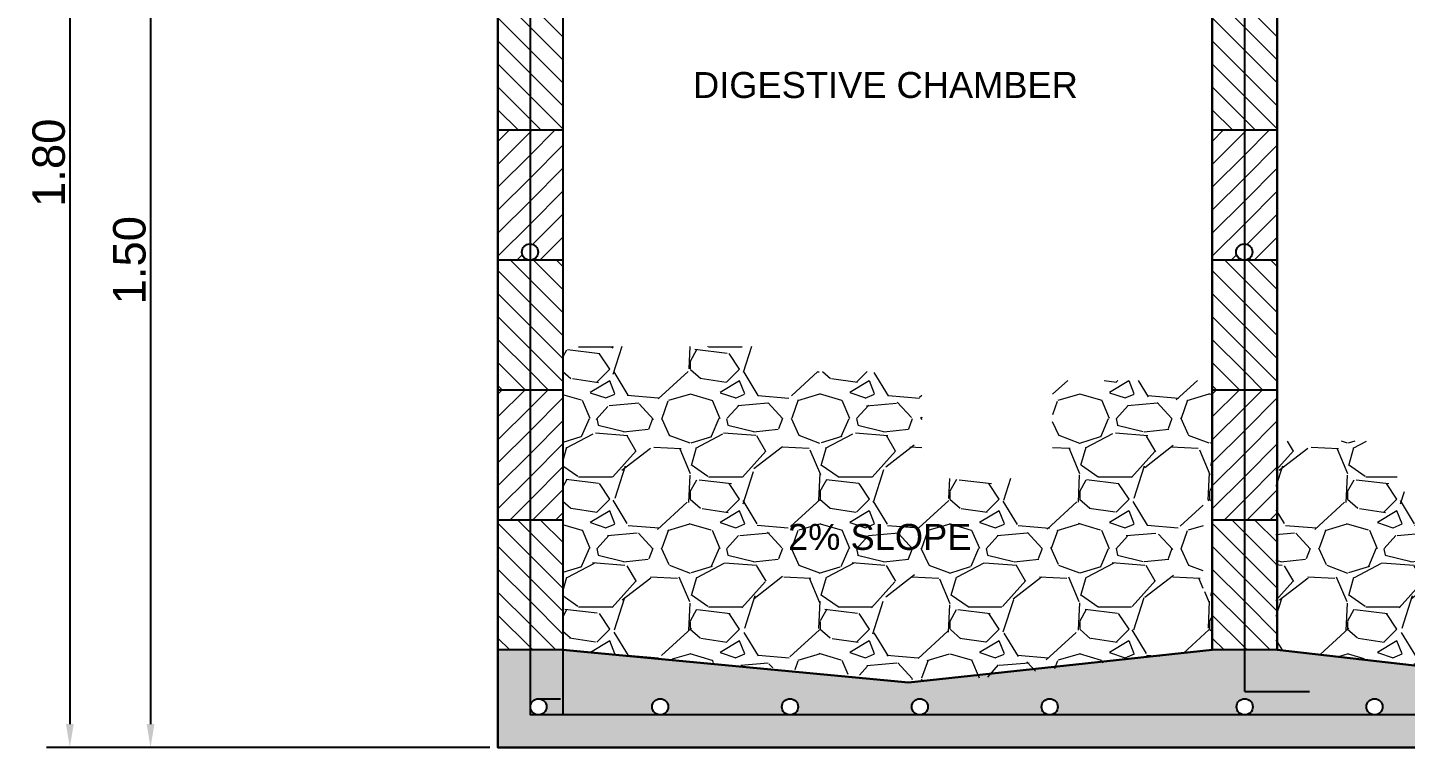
# Model space of a CAD drawing. Header units: metres. Extents: x -460 to 31334, y -1777 to 24987.
# Drawn here: x 318.33 to 328.95, y -817.67 to -812.13 of the extents above; entities that cross this region are included whole.
import ezdxf

# ---------------------------------------------------------------- set-up
doc = ezdxf.new("R2010")
doc.units = ezdxf.units.M
doc.header["$MEASUREMENT"] = 0
doc.layers.get('Defpoints').update_dxf_attribs({"color": 2})
doc.layers.add('HATCH', color=2, linetype='Continuous', lineweight=5)
doc.styles.add('SAM', font='arial.ttf', dxfattribs={"height": 0.15})
doc.styles.get("Standard").update_dxf_attribs({"font": 'arial.ttf'})
doc.dimstyles.new('D20', dxfattribs={"dimtxt": 0.25, "dimasz": 0.18, "dimexe": 0.18, "dimexo": 0.0625, "dimgap": 0.034, "dimtad": 1, "dimlfac": 0.2, "dimzin": 0, "dimdsep": 46, "dimtxsty": 'Standard', "dimcen": 0.09, "dimadec": 0, "dimazin": 0, "dimtfac": 1, "dimtofl": 0, "dimtmove": 0, "dimatfit": 3, "dimfxl": 1, "dimtolj": 1, "dimtzin": 0, "dimarcsym": 0})
pattern_1 = [(135, (431.504179135788, -998.1428653521752), (-0.08838834764831846, -0.08838834764831843), [])]
pattern_2 = [(225, (431.504179135788, -998.1428653521752), (0.08838834764831842, -0.08838834764831847), [])]
pattern_3 = [(135, (437.0068700018755, -998.1428653521752), (-0.08838834764831846, -0.08838834764831843), [])]
pattern_4 = [(225, (437.0068700018755, -998.1428653521752), (0.08838834764831842, -0.08838834764831847), [])]

# ---------------------------------------------------------------- blocks, each defined once
blk = doc.blocks.new('*D521')
at = {"color": 0, "lineweight": -2, "transparency": 16777216}
for p, q in [((319.2169934582375, -808.6668062632739), (318.4803723545544, -808.6668062632739)), ((318.6603723545544, -808.8468062632738), (318.6603723545544, -817.486806263288)), ((321.8955858476885, -817.666806263288), (318.4803723545544, -817.666806263288))]:
    blk.add_line(p, q, dxfattribs=at)
at = {"color": 0, "transparency": 16777216}
for points in [[(318.6303723545544, -808.8468062632738), (318.6903723545544, -808.8468062632738), (318.6603723545544, -808.6668062632739)], [(318.6303723545544, -817.486806263288), (318.6903723545544, -817.486806263288), (318.6603723545544, -817.666806263288)]]:
    blk.add_solid(points, dxfattribs=at)
at = {"layer": 'Defpoints', "color": 0, "transparency": 16777216}
for p in [(319.2794934582375, -808.6668062632739), (318.6603723545544, -817.666806263288), (321.9580858476885, -817.666806263288)]:
    blk.add_point(p, dxfattribs=at)
at = {"color": 0, "transparency": 16777216, "insert": (318.4987291076237, -813.1668062632808), "char_height": 0.25, "attachment_point": 5, "rotation": 90}
blk.add_mtext('\\A1;1.80', dxfattribs=at)
blk = doc.blocks.new('*D516')
at = {"color": 0, "lineweight": -2, "transparency": 16777216}
for p, q in [((321.898443157762, -810.166806263288), (319.1019625259474, -810.166806263288)), ((319.2819625259474, -810.3468062632879), (319.2819625259474, -817.486806263288)), ((321.3979496702815, -817.666806263288), (319.1019625259474, -817.666806263288))]:
    blk.add_line(p, q, dxfattribs=at)
at = {"color": 0, "transparency": 16777216}
for points in [[(319.2519625259474, -810.3468062632879), (319.3119625259474, -810.3468062632879), (319.2819625259474, -810.166806263288)], [(319.2519625259474, -817.486806263288), (319.3119625259474, -817.486806263288), (319.2819625259474, -817.666806263288)]]:
    blk.add_solid(points, dxfattribs=at)
at = {"layer": 'Defpoints', "color": 0, "transparency": 16777216}
for p in [(321.960943157762, -810.166806263288), (319.2819625259474, -817.666806263288), (321.4604496702815, -817.666806263288)]:
    blk.add_point(p, dxfattribs=at)
at = {"color": 0, "transparency": 16777216, "insert": (319.1203192790167, -813.9168062632879), "char_height": 0.25, "attachment_point": 5, "rotation": 90}
blk.add_mtext('\\A1;1.50', dxfattribs=at)

msp = doc.modelspace()

# ---------------------------------------------------------------- hatches: boundary and pattern name
at = {"lineweight": 9}
h = msp.add_hatch(dxfattribs=at)
h.set_pattern_fill('GRAVEL', color=29, angle=180, style=0)
h.set_pattern_definition([(48.01280000000001, (420.7132204862382, -999.1428653521789), (7.999998232158163, 9.000001341607245), [0.134536, -13.319088]), (4.969699999999943, (420.8032204862384, -999.0428653521767), (-12.00000105151764, -0.9999913070070504), [0.2308679999999997, -22.85592499999995]), (312.5104, (421.0332204862398, -999.0228653521726), (-9.99999071834681, 11.0000086738712), [0.162788, -16.116032]), (87.2737, (421.4232204862374, -998.7728653521763), (-0.9999960177271929, -20.00000029497347), [0.210238, -20.813558]), (112.8337, (421.4332204862394, -998.5628653521699), (5.000009905437139, -11.99999641177778), [0.206155, -20.409373]), (177.2737, (421.3532204862413, -998.3728653521675), (20.00000029497347, -0.999996017727194), [0.210238, -20.813558]), (217.6942, (421.1432204862349, -998.3628653521837), (13.00000734561798, 9.99999040516053), [0.278029, -27.524849]), (252.2553, (420.9232204862356, -998.532865352182), (-7.000010762705411, -21.99999623123919), [0.2624880000000001, -25.986321]), (301.4296, (420.8432204862374, -998.7828653521783), (8.000008234176365, -12.99999503649257), [0.21095, -20.884073]), (355.2364000000001, (420.9532204862417, -998.9628653521786), (-11.00000094631959, 0.999991532661262), [0.240831999999998, -11.80076299999987]), (42.39739999999998, (421.193220486236, -998.9828653521827), (12.00000735107324, 10.99999208201412), [0.311448, -30.833375]), (318.8141, (420.4332204862358, -998.7628653521742), (7.000002946805715, -5.999997313342758), [0.106301, -10.523844]), (351.4692, (420.5132204862339, -998.8328653521703), (-12.99999828481513, 2.000007910039792), [0.202237, -20.021511]), (45, (420.7132204862382, -998.8628653521764), (2.334870202738179e-16, 1.000000309448952), [0.141421, -1.272792]), (23.19860000000003, (420.7832204862343, -998.9828653521827), (-4.999999730667075, -2.000001325264853), [0.076158, -7.539615]), (111.8014, (420.8532204862395, -998.9528653521766), (0.9999999105006484, -3.00000027301077), [0.107703, -5.277462000000001]), (210.9638, (420.8132204862404, -998.8528653521744), (-2.999998022287998, -2.000002483540732), [0.1749289999999979, -5.656022999999934]), (341.5651, (420.6632204862372, -998.9428653521745), (-2.000000434592963, 0.999998403222708), [0.126491, -3.035787000000001]), (196.3895, (421.4332204862394, -998.9528653521766), (-10.00000219841196, -2.99999270981797), [0.1771999999999979, -17.54284499999983]), (250.3462, (421.2632204862412, -999.0028653521686), (3.999995247371747, 11.00000213560622), [0.148661, -14.717408]), (113.1986, (420.6632204862372, -999.1428653521789), (2.000001325264853, -4.999999730667075), [0.152315, -7.463458]), (163.6105, (420.603220486234, -999.0028653521686), (10.00000219841196, -2.999992709817975), [0.1772, -17.542845]), (159.444, (421.4332204862394, -998.3328653521776), (5.000001844542423, -1.999995996421585), [0.170879999999998, -8.373123999999915]), (114.7750999999999, (421.2732204862432, -998.2728653521835), (4.999992189245169, -11.00000342183912), [0.143178, -14.174643]), (246.8014, (420.6532204862351, -998.1428653521752), (-2.000001325264856, -4.999999730667075), [0.1523149999999987, -7.463457999999934]), (197.354, (420.5932204862411, -998.2828653521856), (13.00000201909683, 3.999994502259117), [0.1676309999999979, -16.59542399999983]), (249.444, (421.1432204862349, -998.1428653521752), (1.999995996421587, 5.000001844542422), [0.08544000000000002, -8.458563999999999]), (281.3099, (420.7132204862382, -998.1428653521752), (0.9999976321616049, -4.000000752230952), [0.05099, -5.048029]), (345.9638, (420.7232204862403, -998.1928653521672), (-3.00000054598974, 0.9999980573612461), [0.206155, -3.91695]), (6.00900000000003, (420.9232204862356, -998.2428653521774), (-9.999999750906042, -0.9999993174818402), [0.19105, -18.913923]), (123.6901, (420.8132204862404, -998.7628653521742), (1.000001334507191, -1.99999955777116), [0.1442219999999993, -3.461328999999987]), (173.1571999999999, (420.7332204862423, -998.642865352168), (-16.99999936547855, 2.000007997924763), [0.2517940000000001, -24.927563]), (240.9454, (420.4832204862369, -998.61286535218), (4.000000027199281, 7.000000384569686), [0.102956, -10.192674]), (270, (420.4332204862358, -998.7028653521802), (0.9999999999999998, -1), [0.06, -0.94]), (300.2564, (420.9432204862396, -998.2728653521835), (-3.999994886802693, 7.000002455854735), [0.138924, -13.75352]), (228.0128, (421.0132204862357, -998.3928653521716), (-7.999998232158162, -9.000001341607248), [0.269072, -13.184552]), (180, (420.8332204862354, -998.592865352176), (-1, -0.9999999999999999), [0.26, -0.74]), (145.3048, (420.573220486237, -998.592865352176), (9.999994258987524, -7.00000860959446), [0.158114, -15.653274]), (74.05460000000002, (420.4432204862378, -998.5028653521758), (0.9999998892963817, 4.000000126652151), [0.1456019999999987, -7.134507999999935]), (27.64600000000006, (420.4832204862369, -998.3628653521837), (18.99999580717959, 10.00000771316918), [0.237065, -23.469474]), (355.4261, (420.6932204862342, -998.2528653521795), (13.00000055831213, -0.9999948011610855), [0.250799, -24.829074])])
h.paths.add_polyline_path([(327.4607767137759, -814.8417945873648), (326.2312234121755, -814.8417945873648), (326.2312234121755, -815.596201842573), (325.2242364355307, -815.596201842573), (325.2242364355307, -814.772715415957), (323.919728912394, -814.772715415957), (323.919728912394, -814.5814438885022), (322.4580858476811, -814.5814438885022), (322.4580858476811, -816.9168062632803), (325.3871271981343, -817.1668062632766), (327.4607767137759, -816.9168062632803), (327.4607767137759, -815.7674169821717), (327.3916060687106, -815.7674169821717), (327.3916060687106, -816.4684644620597), (327.4607767137759, -816.4684644620597), (327.4607767137759, -816.0994448209663)])
h = msp.add_hatch(dxfattribs=at)
h.set_pattern_fill('GRAVEL', color=29, angle=180, style=0)
h.set_pattern_definition([(48.01280000000001, (425.776842696393, -999.1428653521789), (7.999998232158163, 9.000001341607245), [0.134536, -13.319088]), (4.969699999999943, (425.8668426963932, -999.0428653521767), (-12.00000105151764, -0.9999913070070504), [0.2308679999999997, -22.85592499999996]), (312.5104, (426.0968426963946, -999.0228653521726), (-9.99999071834681, 11.0000086738712), [0.162788, -16.116032]), (87.2737, (426.4868426963922, -998.7728653521763), (-0.9999960177271929, -20.00000029497347), [0.210238, -20.813558]), (112.8337, (426.4968426963942, -998.5628653521699), (5.000009905437139, -11.99999641177778), [0.206155, -20.409373]), (177.2737, (426.4168426963961, -998.3728653521675), (20.00000029497347, -0.999996017727194), [0.210238, -20.813558]), (217.6942, (426.2068426963897, -998.3628653521837), (13.00000734561798, 9.99999040516053), [0.278029, -27.524849]), (252.2553, (425.9868426963903, -998.532865352182), (-7.000010762705411, -21.99999623123919), [0.2624880000000001, -25.986321]), (301.4296, (425.9068426963922, -998.7828653521783), (8.000008234176365, -12.99999503649257), [0.21095, -20.884073]), (355.2364000000001, (426.0168426963965, -998.9628653521786), (-11.00000094631959, 0.999991532661262), [0.240831999999998, -11.80076299999987]), (42.39739999999998, (426.2568426963908, -998.9828653521827), (12.00000735107324, 10.99999208201412), [0.311448, -30.833375]), (318.8141, (425.4968426963906, -998.7628653521742), (7.000002946805715, -5.999997313342758), [0.106301, -10.523844]), (351.4692, (425.5768426963887, -998.8328653521703), (-12.99999828481513, 2.000007910039792), [0.202237, -20.021511]), (45, (425.776842696393, -998.8628653521764), (2.334870202738179e-16, 1.000000309448952), [0.141421, -1.272792]), (23.19860000000003, (425.8468426963891, -998.9828653521827), (-4.999999730667075, -2.000001325264853), [0.076158, -7.539615]), (111.8014, (425.9168426963943, -998.9528653521766), (0.9999999105006484, -3.00000027301077), [0.107703, -5.277462000000001]), (210.9638, (425.8768426963952, -998.8528653521744), (-2.999998022287998, -2.000002483540732), [0.174928999999998, -5.656022999999935]), (341.5651, (425.7268426963919, -998.9428653521745), (-2.000000434592963, 0.999998403222708), [0.126491, -3.035787000000001]), (196.3895, (426.4968426963942, -998.9528653521766), (-10.00000219841196, -2.99999270981797), [0.1771999999999979, -17.54284499999983]), (250.3462, (426.3268426963959, -999.0028653521686), (3.999995247371747, 11.00000213560622), [0.148661, -14.717408]), (113.1986, (425.7268426963919, -999.1428653521789), (2.000001325264853, -4.999999730667075), [0.152315, -7.463458]), (163.6105, (425.6668426963888, -999.0028653521686), (10.00000219841196, -2.999992709817975), [0.1772, -17.542845]), (159.444, (426.4968426963942, -998.3328653521776), (5.000001844542423, -1.999995996421585), [0.170879999999998, -8.373123999999917]), (114.7750999999999, (426.336842696398, -998.2728653521835), (4.999992189245169, -11.00000342183912), [0.143178, -14.174643]), (246.8014, (425.7168426963899, -998.1428653521752), (-2.000001325264856, -4.999999730667075), [0.1523149999999987, -7.463457999999935]), (197.354, (425.6568426963959, -998.2828653521856), (13.00000201909683, 3.999994502259117), [0.1676309999999979, -16.59542399999983]), (249.444, (426.2068426963897, -998.1428653521752), (1.999995996421587, 5.000001844542422), [0.08544000000000002, -8.458563999999999]), (281.3099, (425.776842696393, -998.1428653521752), (0.9999976321616049, -4.000000752230952), [0.05099, -5.048029]), (345.9638, (425.7868426963951, -998.1928653521672), (-3.00000054598974, 0.9999980573612461), [0.206155, -3.91695]), (6.00900000000003, (425.9868426963903, -998.2428653521774), (-9.999999750906042, -0.9999993174818402), [0.19105, -18.913923]), (123.6901, (425.8768426963952, -998.7628653521742), (1.000001334507191, -1.99999955777116), [0.1442219999999993, -3.461328999999988]), (173.1571999999999, (425.7968426963971, -998.642865352168), (-16.99999936547855, 2.000007997924763), [0.2517940000000001, -24.927563]), (240.9454, (425.5468426963916, -998.61286535218), (4.000000027199281, 7.000000384569686), [0.102956, -10.192674]), (270, (425.4968426963906, -998.7028653521802), (0.9999999999999998, -1), [0.06, -0.94]), (300.2564, (426.0068426963944, -998.2728653521835), (-3.999994886802693, 7.000002455854735), [0.138924, -13.75352]), (228.0128, (426.0768426963905, -998.3928653521716), (-7.999998232158162, -9.000001341607248), [0.269072, -13.184552]), (180, (425.8968426963902, -998.592865352176), (-1, -0.9999999999999999), [0.26, -0.74]), (145.3048, (425.6368426963918, -998.592865352176), (9.999994258987524, -7.00000860959446), [0.158114, -15.653274]), (74.05460000000002, (425.5068426963926, -998.5028653521758), (0.9999998892963817, 4.000000126652151), [0.1456019999999987, -7.134507999999935]), (27.64600000000006, (425.5468426963916, -998.3628653521837), (18.99999580717959, 10.00000771316918), [0.237065, -23.469474]), (355.4261, (425.756842696389, -998.2528653521795), (13.00000055831213, -0.9999948011610855), [0.250799, -24.829074])])
h.paths.add_polyline_path([(332.4658844247433, -815.7648442582463), (331.7197007482646, -815.7648442582463), (331.2948456223303, -816.139408456635), (330.2878586456854, -816.139408456635), (329.7325555149764, -815.7943342592339), (328.9833511225488, -815.7943342592339), (328.7536342502008, -815.3091041636285), (327.9507494082891, -815.3091041636285), (327.9507494082891, -816.9168062632803), (330.4507494082891, -817.1668062632766), (332.4552940575422, -816.9168062632803), (332.4552940575422, -815.7674169821717), (332.4552282788654, -815.7674169821717), (332.4552282788654, -816.4684644620597), (332.3933802036454, -816.4684644620597), (332.3933802036454, -816.0994448209663), (332.4658844247433, -816.0994448209663)])
h = msp.add_hatch(dxfattribs=at)
h.set_pattern_fill('AR-CONC', color=29, scale=0.0625, angle=59.99999999999999, style=0)
h.set_pattern_definition([(109.9999999999999, (321.9580858476884, -817.6668062632875), (0.258109396460634, 0.3686184198525126), [0.04687499999999998, -0.5156249999999998]), (54.99999999999996, (321.9580858476884, -817.6668062632875), (-0.4504957269484571, 0.1599586794576115), [0.03749999999999985, -0.4124999999999978]), (160.4514, (321.9795949609916, -817.6360880612178), (-0.1923859168383031, 0.5285772449515302), [0.03983761875000001, -0.43821382]), (106.1842, (321.849832672212, -817.6043062632839), (0.4231026222069453, 0.5259364705667765), [0.0703125, -0.7734375]), (156.6356, (321.8850912514399, -817.5604782464056), (-0.2351746685661506, 0.8103128640158079), [0.05975643, -0.6573206250000001]), (51.18419999999999, (321.849832672212, -817.6043062632839), (-0.2351753013334206, 0.8103126805618505), [0.05625000000000001, -0.61875]), (81, (321.9081459660783, -817.5658046755511), (0.4044573208868273, 0.1972670159375002), [0.04687500000000001, -0.5156250000000001]), (25.99999999999999, (321.9081459660783, -817.5658046755511), (-0.3164629341282587, 0.3583076756860994), [0.03749999999999999, -0.4125]), (131.4514, (321.9418507533528, -817.5493657790416), (0.08799481915294563, 0.5555746184631772), [0.03983761874999981, -0.4382138199999984]), (97.49999999999982, (321.9580858476884, -817.6668062632875), (-0.1763841290768588, 0.110611044079233), [0, -0.4074999999999999, 0, -0.4187499999999999, 0, -0.4140624999999999]), (67.5, (321.9580858476884, -817.6668062632875), (-0.131272370824474, 0.265644223954939), [0, -0.23875, 0, -0.398125, 0, -0.1578125]), (27.49999999999999, (321.888398347689, -817.7875085539295), (0.1790276937420482, 0.2818914718551334), [0, -0.1562499999999989, 0, -0.4874999999999967, 0, -0.6468749999999932]), (17.49999999999999, (321.8571483476871, -817.8416351416768), (0.1280622668287585, 0.3469415805952493), [0, -0.203125, 0, -0.32375, 0, -0.459375])])
h.paths.add_polyline_path([(325.1217791693825, -817.1668062632766), (322.4580858476811, -816.9168062632803), (322.2080858476847, -816.9168062632803), (322.2080858476847, -817.3543062632875, -1), (322.3330858476829, -817.3543062632875, -0.4142135623729786), (322.2705858476884, -817.416806263273), (323.2080858476884, -817.416806263273, -0.4142135623732281), (323.1455858476847, -817.3543062632875, -1), (323.2705858476829, -817.3543062632875, -0.4142135623730618), (323.2080858476884, -817.416806263273), (324.2080858476829, -817.416806263273, -0.4142135623733113), (324.1455858476884, -817.3543062632875, -1), (324.2705858476866, -817.3543062632875, -0.414213562373145), (324.2080858476829, -817.416806263273), (325.2080858476866, -817.416806263273, -0.4142135623733947), (325.1455858476829, -817.3543062632875, -1), (325.2705858476811, -817.3543062632875, -0.4142135623731866), (325.2080858476866, -817.416806263273), (326.2080858476811, -817.416806263273, -0.4142135623734363), (326.1455858476866, -817.3543062632875, -1), (326.2705858476847, -817.3543062632875, -0.4142135623732698), (326.2080858476811, -817.416806263273), (327.7107767137722, -817.416806263273, -0.4142135623731866), (327.6482767137777, -817.3543062632875, -1), (327.7732767137759, -817.3543062632875, -0.4142135623730201), (327.7107767137722, -817.416806263273), (328.7107767137759, -817.416806263273, -0.4142135623732698), (328.6482767137722, -817.3543062632875, -1), (328.7732767137795, -817.3543062632875, -0.4142135623731034), (328.7107767137759, -817.416806263273), (329.7107767137795, -817.416806263273, -0.4142135623733532), (329.6482767137759, -817.3543062632875, -1), (329.7732767137741, -817.3543062632875, -0.4142135623731866), (329.7107767137795, -817.416806263273), (330.7107767137741, -817.416806263273, -0.4142135623734363), (330.6482767137795, -817.3543062632875, -1), (330.7732767137777, -817.3543062632875, -0.4142135623732281), (330.7107767137741, -817.416806263273), (331.7107767137777, -817.416806263273, -0.414213562373478), (331.6482767137741, -817.3543062632875, -1), (331.7732767137722, -817.3543062632875, -0.4142135623733115), (331.7107767137777, -817.416806263273), (332.6482767137777, -817.416806263273, -0.4142135623735612), (332.5857767137741, -817.3543062632875, -1), (332.7107767137722, -817.3543062632875), (332.7107767137722, -816.9168062632803), (332.4607767137759, -816.9168062632803), (330.1854013795373, -817.1668062632766), (327.9607767137777, -816.9168062632803), (327.4607767137759, -816.9168062632803)], flags=17)
h.paths.add_polyline_path([(322.2705858476884, -817.416806263273, -0.4142135623728119), (322.2080858476847, -817.3543062632875), (322.2080858476847, -816.9168062632803), (321.9580858476884, -816.9168062632803), (321.9580858476884, -817.6668062632875), (332.9607767137777, -817.6668062632875), (332.9607767137777, -816.9168062632803), (332.7107767137722, -816.9168062632803), (332.7107767137722, -817.416806263273)])
at = {"layer": 'HATCH', "lineweight": 9}
h = msp.add_hatch(dxfattribs=at)
h.set_pattern_fill('ANSI31', color=29, angle=90, style=0)
h.set_pattern_definition(pattern_1)
h.paths.add_polyline_path([(322.2080858476847, -811.9168062632803), (321.9580858476884, -811.9168062632803), (321.9580858476884, -812.9168062632839), (322.2080858476847, -812.9168062632839)])
h = msp.add_hatch(dxfattribs=at)
h.set_pattern_fill('ANSI31', color=29, angle=90, style=0)
h.set_pattern_definition(pattern_1)
h.paths.add_polyline_path([(322.4580858476811, -811.9168062632803), (322.2080858476847, -811.9168062632803), (322.2080858476847, -812.9168062632839), (322.4580858476811, -812.9168062632839)])
h = msp.add_hatch(dxfattribs=at)
h.set_pattern_fill('ANSI31', color=29, angle=90, style=0)
h.set_pattern_definition(pattern_3)
h.paths.add_polyline_path([(327.7107767137722, -811.9168062632803), (327.4607767137759, -811.9168062632803), (327.4607767137759, -812.9168062632839), (327.7107767137722, -812.9168062632839)])
h = msp.add_hatch(dxfattribs=at)
h.set_pattern_fill('ANSI31', color=29, angle=90, style=0)
h.set_pattern_definition(pattern_3)
h.paths.add_polyline_path([(327.9607767137777, -811.9168062632803), (327.7107767137722, -811.9168062632803), (327.7107767137722, -812.9168062632839), (327.9607767137777, -812.9168062632839)])
h = msp.add_hatch(dxfattribs=at)
h.set_pattern_fill('ANSI31', color=29, angle=180, style=0)
h.set_pattern_definition(pattern_2)
h.paths.add_polyline_path([(322.2080858476847, -812.9168062632839), (321.9580858476884, -812.9168062632839), (321.9580858476884, -813.9168062632875), (322.2015979487487, -813.9168062632875, -0.3990851339320199), (322.1423418982131, -813.8543905057218, -0.4295055758196438), (322.2080858476847, -813.791974748156)])
h = msp.add_hatch(dxfattribs=at)
h.set_pattern_fill('ANSI31', color=29, angle=180, style=0)
h.set_pattern_definition(pattern_2)
h.paths.add_polyline_path([(322.4580858476811, -812.9168062632839), (322.2080858476847, -812.9168062632839), (322.2080858476847, -813.791974748156, -0.3990851339302911), (322.2673418982204, -813.8543905057218, -0.3990851339320199), (322.2080858476847, -813.9168062632875), (322.4580858476811, -813.9168062632875)])
h = msp.add_hatch(dxfattribs=at)
h.set_pattern_fill('ANSI31', color=29, angle=180, style=0)
h.set_pattern_definition(pattern_4)
h.paths.add_polyline_path([(327.7107767137722, -812.9168062632839), (327.4607767137759, -812.9168062632839), (327.4607767137759, -813.9168062632875), (327.7042888148362, -813.9168062632875, -0.3990851339320199), (327.6450327643097, -813.8543905057218, -0.4295055758196438), (327.7107767137722, -813.791974748156)])
h = msp.add_hatch(dxfattribs=at)
h.set_pattern_fill('ANSI31', color=29, angle=180, style=0)
h.set_pattern_definition(pattern_4)
h.paths.add_polyline_path([(327.9607767137777, -812.9168062632839), (327.7107767137722, -812.9168062632839), (327.7107767137722, -813.791974748156, -0.3990851339302911), (327.7700327643079, -813.8543905057218, -0.3990851339320199), (327.7107767137722, -813.9168062632875), (327.9607767137777, -813.9168062632875)])
h = msp.add_hatch(dxfattribs=at)
h.set_pattern_fill('ANSI31', color=29, angle=90, style=0)
h.set_pattern_definition(pattern_1)
h.paths.add_polyline_path([(322.2080858476847, -813.9168062632875, -0.02596909734359336), (322.2015979487487, -813.9168062632875), (321.9580858476884, -813.9168062632875), (321.9580858476884, -814.916806263273), (322.2080858476847, -814.916806263273)])
h = msp.add_hatch(dxfattribs=at)
h.set_pattern_fill('ANSI31', color=29, angle=90, style=0)
h.set_pattern_definition(pattern_1)
h.paths.add_polyline_path([(322.4580858476811, -813.9168062632875), (322.2080858476847, -813.9168062632875), (322.2080858476847, -814.916806263273), (322.4580858476811, -814.916806263273)])
h = msp.add_hatch(dxfattribs=at)
h.set_pattern_fill('ANSI31', color=29, angle=90, style=0)
h.set_pattern_definition(pattern_3)
h.paths.add_polyline_path([(327.7107767137722, -813.9168062632875, -0.02596909734359336), (327.7042888148362, -813.9168062632875), (327.4607767137759, -813.9168062632875), (327.4607767137759, -814.916806263273), (327.7107767137722, -814.916806263273)])
h = msp.add_hatch(dxfattribs=at)
h.set_pattern_fill('ANSI31', color=29, angle=90, style=0)
h.set_pattern_definition(pattern_3)
h.paths.add_polyline_path([(327.9607767137777, -813.9168062632875), (327.7107767137722, -813.9168062632875), (327.7107767137722, -814.916806263273), (327.9607767137777, -814.916806263273)])
h = msp.add_hatch(dxfattribs=at)
h.set_pattern_fill('ANSI31', color=29, angle=180, style=0)
h.set_pattern_definition(pattern_2)
h.paths.add_polyline_path([(322.2080858476847, -814.916806263273), (321.9580858476884, -814.916806263273), (321.9580858476884, -815.9168062632766), (322.2080858476847, -815.9168062632766)])
h = msp.add_hatch(dxfattribs=at)
h.set_pattern_fill('ANSI31', color=29, angle=180, style=0)
h.set_pattern_definition(pattern_2)
h.paths.add_polyline_path([(322.4580858476811, -814.916806263273), (322.2080858476847, -814.916806263273), (322.2080858476847, -815.9168062632766), (322.4580858476811, -815.9168062632766)])
h = msp.add_hatch(dxfattribs=at)
h.set_pattern_fill('ANSI31', color=29, angle=180, style=0)
h.set_pattern_definition(pattern_4)
h.paths.add_polyline_path([(327.7107767137722, -814.916806263273), (327.4607767137759, -814.916806263273), (327.4607767137759, -815.9168062632766), (327.7107767137722, -815.9168062632766)])
h = msp.add_hatch(dxfattribs=at)
h.set_pattern_fill('ANSI31', color=29, angle=180, style=0)
h.set_pattern_definition(pattern_4)
h.paths.add_polyline_path([(327.9607767137777, -814.916806263273), (327.7107767137722, -814.916806263273), (327.7107767137722, -815.9168062632766), (327.9607767137777, -815.9168062632766)])
h = msp.add_hatch(dxfattribs=at)
h.set_pattern_fill('ANSI31', color=29, angle=90, style=0)
h.set_pattern_definition(pattern_1)
h.paths.add_polyline_path([(322.2080858476847, -815.9168062632766), (321.9580858476884, -815.9168062632766), (321.9580858476884, -816.9168062632803), (322.2080858476847, -816.9168062632803)])
h = msp.add_hatch(dxfattribs=at)
h.set_pattern_fill('ANSI31', color=29, angle=90, style=0)
h.set_pattern_definition(pattern_1)
h.paths.add_polyline_path([(322.4580858476811, -815.9168062632766), (322.2080858476847, -815.9168062632766), (322.2080858476847, -816.9168062632803), (322.4580858476811, -816.9168062632803)])
h = msp.add_hatch(dxfattribs=at)
h.set_pattern_fill('ANSI31', color=29, angle=90, style=0)
h.set_pattern_definition(pattern_3)
h.paths.add_polyline_path([(327.7107767137722, -815.9168062632766), (327.4607767137759, -815.9168062632766), (327.4607767137759, -816.9168062632803), (327.7107767137722, -816.9168062632803)])
h = msp.add_hatch(dxfattribs=at)
h.set_pattern_fill('ANSI31', color=29, angle=90, style=0)
h.set_pattern_definition(pattern_3)
h.paths.add_polyline_path([(327.9607767137777, -815.9168062632766), (327.7107767137722, -815.9168062632766), (327.7107767137722, -816.9168062632803), (327.9607767137777, -816.9168062632803)])

# ---------------------------------------------------------------- linework, layer by layer
at = {"color": 2, "lineweight": 30, "ltscale": 0.025}
for p, q in [((321.9580858476884, -817.6668062632875), (321.9580858476884, -808.1668062632803)), ((327.4607767137759, -816.9168062632803), (327.4607767137759, -808.666806263273)), ((327.9607767137777, -808.666806263273), (327.9607767137777, -816.9168062632803)), ((322.4580858476811, -816.9168062632803), (325.1217791693825, -817.1668062632766)), ((325.1217791693825, -817.1668062632766), (327.4607767137759, -816.9168062632803)), ((327.9607767137777, -816.9168062632803), (330.1854013795373, -817.1668062632766)), ((332.9607767137777, -817.6668062632875), (321.9580858476884, -817.6668062632875))]:
    msp.add_line(p, q, dxfattribs=at)
at = {"color": 7, "lineweight": 25}
for p, q in [((327.7107767137722, -817.2360541004768), (327.7107767137722, -808.4168062632766)), ((322.4580858476811, -808.666806263273), (322.4580858476811, -817.416806263273)), ((327.9607767137777, -814.916806263273), (327.4607767137759, -814.916806263273)), ((327.9607767137777, -815.9168062632766), (327.4607767137759, -815.9168062632766)), ((327.9607767137777, -816.9168062632803), (327.4607767137759, -816.9168062632803)), ((327.7107767137722, -817.2360541004768), (328.2107767137741, -817.2360541004768))]:
    msp.add_line(p, q, dxfattribs=at)
at = {"color": 5}
msp.add_lwpolyline([(322.4580858476811, -816.9168062632803), (325.1217791693825, -817.1668062632766), (327.4607767137759, -816.9168062632803), (327.4607767137759, -808.666806263273), (326.6217791693789, -808.666806263273), (326.8717791693753, -808.1668062632803), (328.4607767137795, -808.1668062632803), (328.7107767137759, -808.666806263273), (327.9607767137777, -808.666806263273), (327.9607767137777, -816.9168062632803), (330.1854013795373, -817.1668062632766), (332.4607767137759, -816.9168062632803), (332.4607767137759, -808.666806263273), (331.7107767137777, -808.666806263273), (331.9607767137741, -808.1668062632803), (332.9607767137777, -808.1668062632803), (332.9607767137777, -817.6668062632875), (321.9580858476884, -817.6668062632875), (321.9580858476884, -808.1668062632803), (323.3717791693807, -808.1668062632803), (323.6217791693771, -808.666806263273), (322.4580858476811, -808.666806263273), (322.4580858476811, -816.9168062632803)], dxfattribs=at)
at = {"color": 7, "lineweight": 25}
for points in [[(332.7107767137722, -808.4168062632766), (332.7107767137722, -817.416806263273), (322.2080858476847, -817.416806263273), (322.2080858476847, -808.4168062632766)], [(322.4580858476811, -812.9168062632839), (321.9580858476884, -812.9168062632839)], [(327.9607767137777, -812.9168062632839), (327.4607767137759, -812.9168062632839)], [(322.4580858476811, -813.9168062632875), (321.9580858476884, -813.9168062632875)], [(327.9607767137777, -813.9168062632875), (327.4607767137759, -813.9168062632875)], [(322.4580858476811, -814.916806263273), (321.9580858476884, -814.916806263273)], [(322.4580858476811, -815.9168062632766), (321.9580858476884, -815.9168062632766)], [(322.4580858476811, -816.9168062632803), (321.9580858476884, -816.9168062632803)], [(322.2705858476884, -817.2918062632839), (322.4393177477095, -817.2918062632839)]]:
    msp.add_lwpolyline(points, dxfattribs=at)
for centre in [(322.2048418982167, -813.8543905057218), (327.7075327643042, -813.8543905057218), (322.2705858476884, -817.3543062632875), (323.2080858476884, -817.3543062632875), (324.2080858476829, -817.3543062632875), (325.2080858476866, -817.3543062632875), (326.2080858476811, -817.3543062632875), (327.7107767137722, -817.3543062632875), (328.7107767137759, -817.3543062632875)]:
    msp.add_circle(centre, 0.0625, dxfattribs=at)

# ---------------------------------------------------------------- texts
at = {"color": 7, "lineweight": 25, "style": 'SAM'}
msp.add_text('2% SLOPE', height=0.2, dxfattribs=at).set_placement((324.1927632075176, -816.1466249699974))
at = {"color": 7, "lineweight": 25, "insert": (323.4609915197198, -812.468356162854), "char_height": 0.2, "width": 4.310222519689368, "attachment_point": 1, "style": 'SAM'}
msp.add_mtext('DIGESTIVE CHAMBER', dxfattribs=at)

# ---------------------------------------------------------------- dimensions: what is measured, and where the dimension line sits
at = {"color": 29}
for base, p1, p2, picture, middle in [((318.6603723545544, -817.666806263288), (319.2794934582374, -808.6668062632734), (321.9580858476884, -817.6668062632875), '*D521', (318.4987291076237, -813.1668062632808)), ((319.2819625259474, -817.666806263288), (321.9609431577619, -810.1668062632875), (321.4604496702814, -817.6668062632875), '*D516', (319.1203192790167, -813.9168062632879))]:
    dim = msp.add_linear_dim(base=base, p1=p1, p2=p2, angle=90, dimstyle='D20', dxfattribs=at)
    dim.commit()
    dim.dimension.update_dxf_attribs({"geometry": picture, "text_midpoint": middle})

doc.saveas('drawing.dxf')
